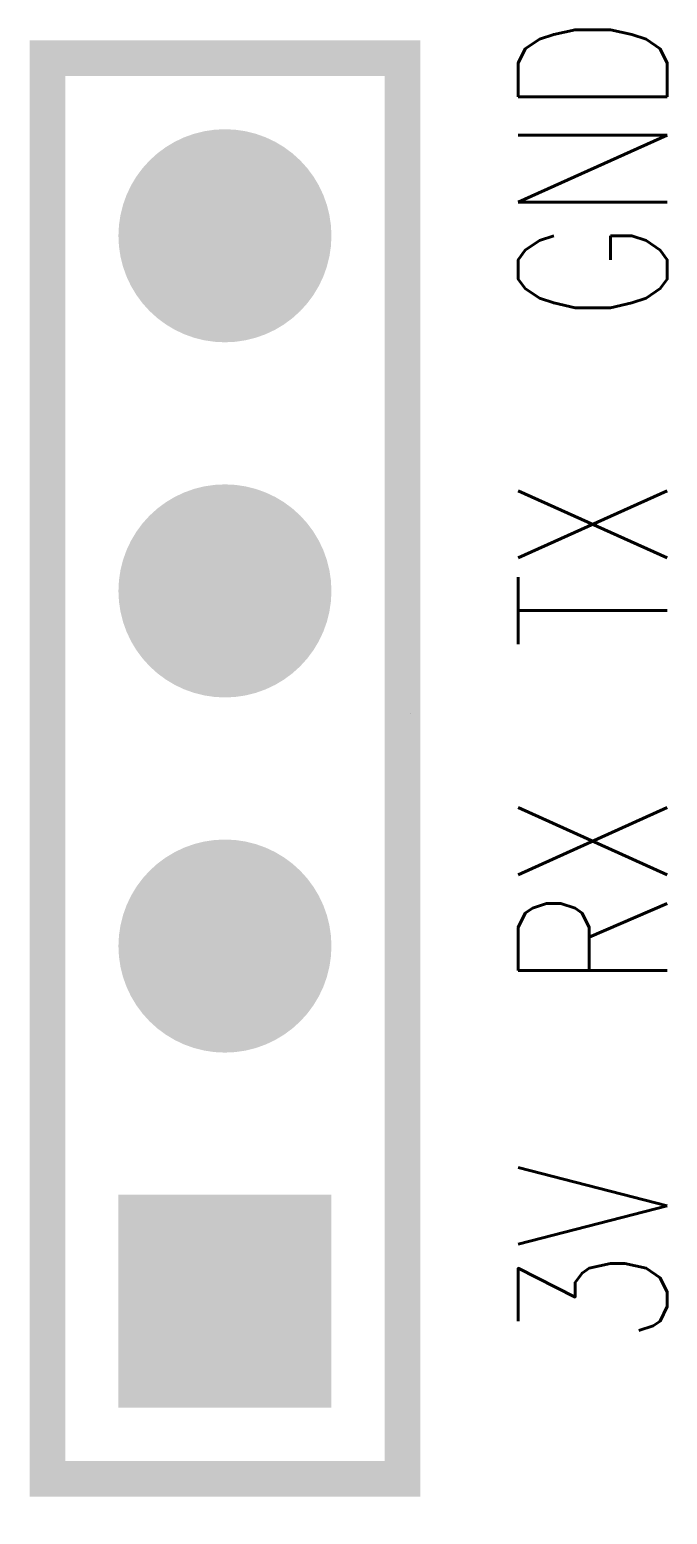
# Model space of a CAD drawing. Extents: x -3 to 111, y -1 to 54.
# Drawn here: x 11.81 to 16.37, y 25.28 to 35.89 of the extents above; entities that cross this region are included whole.
import ezdxf

# ---------------------------------------------------------------- set-up
doc = ezdxf.new("R2010")
doc.units = 0
for name, color, linetype in [('DRIL_PLTE_THRU_01', 176, 'CONTINUOUS'), ('DRIL_PLTE_THRU_02', 23, 'CONTINUOUS'), ('DRIL_PLTE_THRU_03', 6, 'CONTINUOUS'), ('DRIL_PLTE_THRU_04', 176, 'CONTINUOUS'), ('DRIL_SYMBOL', 254, 'CONTINUOUS'), ('PADS_BOT', 254, 'CONTINUOUS'), ('PADS_INNER', 254, 'CONTINUOUS'), ('PADS_TOP', 254, 'CONTINUOUS'), ('PART_TOP_2DLINE_00', 254, 'CONTINUOUS'), ('TAG_00', 254, 'CONTINUOUS'), ('TAG_01', 254, 'CONTINUOUS'), ('TEXT_126', 2, 'CONTINUOUS')]:
    doc.layers.add(name, color=color, linetype=linetype)
doc.styles.add('W0$1524', font='simplex', dxfattribs={"width": 0.75})

# ---------------------------------------------------------------- blocks, each defined once
blk = doc.blocks.new('PART_BODY_TOP_208')
at = {"layer": 'TAG_00'}
blk.add_lwpolyline([(0, 0), (0, 0)], dxfattribs=at)
at = {"layer": 'TAG_01'}
blk.add_lwpolyline([(0, 0), (0, 0)], dxfattribs=at)
blk = doc.blocks.new('SYM_TOP_63')
blk.add_blockref('PART_BODY_TOP_208', (0, 0))
blk = doc.blocks.new('PART_TOP_92')
blk.add_blockref('SYM_TOP_63', (0, 0))
blk = doc.blocks.new('SMOOTH_0$254')
at = {"const_width": 0.127}
blk.add_lwpolyline([(-0.0635, 0, 1), (0.0635, 0, 1)], format="xyb", close=True, dxfattribs=at)
blk = doc.blocks.new('PART_BODY_TOP_159')
at = {"layer": 'PART_TOP_2DLINE_00', "const_width": 0.254}
blk.add_lwpolyline([(-1.27, 1.27), (8.89, 1.27), (8.89, -1.27), (-1.27, -1.27)], close=True, dxfattribs=at)
at = {"layer": 'PART_TOP_2DLINE_00'}
for p in [(-1.27, 1.27), (8.89, 1.27), (-1.27, -1.27), (8.89, -1.27)]:
    blk.add_blockref('SMOOTH_0$254', p, dxfattribs=at)
blk = doc.blocks.new('DRIL_SYMBOL_0$889')
at = {"layer": 'DRIL_SYMBOL', "const_width": 0.0508}
for points in [[(0, -0.254), (0, 0.254)], [(-0.254, 0), (0.254, 0)]]:
    blk.add_lwpolyline(points, dxfattribs=at)
blk = doc.blocks.new('DRIL_HOLE_0$889')
at = {"const_width": 0.4445}
blk.add_lwpolyline([(-0.22225, 0, 1), (0.22225, 0, 1)], format="xyb", close=True, dxfattribs=at)
blk.add_blockref('DRIL_SYMBOL_0$889', (0, 0))
blk = doc.blocks.new('PAD_33')
at = {"const_width": 0.762}
blk.add_lwpolyline([(0, -0.381, 1), (0, 0.381, 1)], format="xyb", close=True, dxfattribs=at)
blk = doc.blocks.new('PAD_34')
at = {"const_width": 1.524}
blk.add_lwpolyline([(-0.762, 0), (0.762, 0)], dxfattribs=at)
blk = doc.blocks.new('STK_TOP_18')
at = {"layer": 'DRIL_PLTE_THRU_01'}
blk.add_blockref('DRIL_HOLE_0$889', (0, 0), dxfattribs=at)
at = {"layer": 'DRIL_PLTE_THRU_02'}
blk.add_blockref('DRIL_HOLE_0$889', (0, 0), dxfattribs=at)
at = {"layer": 'DRIL_PLTE_THRU_03'}
blk.add_blockref('DRIL_HOLE_0$889', (0, 0), dxfattribs=at)
at = {"layer": 'DRIL_PLTE_THRU_04'}
blk.add_blockref('DRIL_HOLE_0$889', (0, 0), dxfattribs=at)
at = {"layer": 'PADS_BOT'}
blk.add_blockref('PAD_34', (0, 0), dxfattribs=at)
at = {"layer": 'PADS_INNER'}
blk.add_blockref('PAD_33', (0, 0), dxfattribs=at)
at = {"layer": 'PADS_TOP'}
blk.add_blockref('PAD_34', (0, 0), dxfattribs=at)
blk = doc.blocks.new('STK_TOP_17')
at = {"layer": 'DRIL_PLTE_THRU_01'}
blk.add_blockref('DRIL_HOLE_0$889', (0, 0), dxfattribs=at)
at = {"layer": 'DRIL_PLTE_THRU_02'}
blk.add_blockref('DRIL_HOLE_0$889', (0, 0), dxfattribs=at)
at = {"layer": 'DRIL_PLTE_THRU_03'}
blk.add_blockref('DRIL_HOLE_0$889', (0, 0), dxfattribs=at)
at = {"layer": 'DRIL_PLTE_THRU_04'}
blk.add_blockref('DRIL_HOLE_0$889', (0, 0), dxfattribs=at)
at = {"layer": 'PADS_BOT'}
blk.add_blockref('PAD_33', (0, 0), dxfattribs=at)
at = {"layer": 'PADS_INNER'}
blk.add_blockref('PAD_33', (0, 0), dxfattribs=at)
at = {"layer": 'PADS_TOP'}
blk.add_blockref('PAD_33', (0, 0), dxfattribs=at)
blk = doc.blocks.new('PAD_36')
at = {"const_width": 0.762}
blk.add_lwpolyline([(0, -0.381), (0, -0.381, 1), (0, 0.381), (0, 0.381, 1)], format="xyb", close=True, dxfattribs=at)
blk = doc.blocks.new('STK_TOP_19')
at = {"layer": 'DRIL_PLTE_THRU_01'}
blk.add_blockref('DRIL_HOLE_0$889', (0, 0), dxfattribs=at)
at = {"layer": 'DRIL_PLTE_THRU_02'}
blk.add_blockref('DRIL_HOLE_0$889', (0, 0), dxfattribs=at)
at = {"layer": 'DRIL_PLTE_THRU_03'}
blk.add_blockref('DRIL_HOLE_0$889', (0, 0), dxfattribs=at)
at = {"layer": 'DRIL_PLTE_THRU_04'}
blk.add_blockref('DRIL_HOLE_0$889', (0, 0), dxfattribs=at)
at = {"layer": 'PADS_BOT'}
blk.add_blockref('PAD_36', (0, 0), dxfattribs=at)
at = {"layer": 'PADS_INNER'}
blk.add_blockref('PAD_36', (0, 0), dxfattribs=at)
at = {"layer": 'PADS_TOP'}
blk.add_blockref('PAD_36', (0, 0), dxfattribs=at)
blk = doc.blocks.new('SYM_TOP_14')
for name, p in [('PART_BODY_TOP_159', (0, 0)), ('STK_TOP_18', (0, 0)), ('STK_TOP_17', (2.54, 0)), ('STK_TOP_17', (5.08, 0)), ('STK_TOP_19', (7.62, 0))]:
    blk.add_blockref(name, p)
blk = doc.blocks.new('PART_TOP_155')
blk.add_blockref('SYM_TOP_14', (0, 0))

msp = doc.modelspace()

# ---------------------------------------------------------------- block references
at = {"rotation": 90}
for name, p in [('PART_TOP_92', (14.538, 31)), ('PART_TOP_155', (13.208, 26.8))]:
    msp.add_blockref(name, p, dxfattribs=at)

# ---------------------------------------------------------------- texts
at = {"layer": 'TEXT_126', "style": 'W0$1524', "width": 0.75}
for s, p in [('GND', (16.373, 33.802)), ('TX', (16.373, 31.465)), ('RX', (16.373, 29.027)), ('3V', (16.373, 26.487))]:
    msp.add_text(s, height=1.0668, rotation=90, dxfattribs=at).set_placement(p)

doc.saveas('drawing.dxf')
